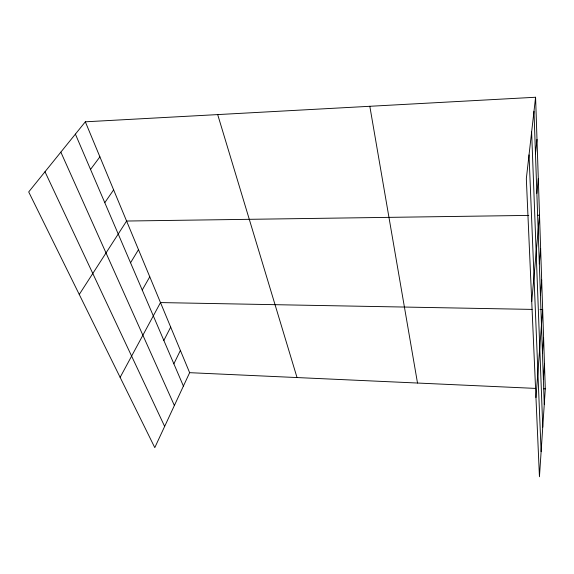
<?xml version="1.0" encoding="UTF-8"?>
<svg xmlns="http://www.w3.org/2000/svg" width="574" height="574" viewBox="0 0 574 574"><rect width="100%" height="100%" fill="white"/><g stroke="black" fill="none" stroke-linecap="round" stroke-linejoin="round"><path stroke-width="0.86" d="M535.585 97.25L545.3 388.849L539.445 476.75L526.329 178.657L535.585 97.25L85.332 121.81L28.7 191.931L154.786 447.627L189.635 372.677L85.332 121.81M543.384 379.436L544.468 363.873M542.459 353.032L543.592 337.498M535.958 397.56L542.66 309.594L540.012 309.544M540.443 295.395L541.677 280.019M539.338 263.875L540.629 248.635M531.739 301.551L539.517 215.257L537.723 215.279M536.862 193.373L538.29 178.579M535.477 153.803L536.984 139.339M173.865 363.816L180.387 350.434M163.848 340.447L170.686 327.094M120.138 377.355L160.49 302.577L532.084 309.4M142.23 290.028L149.778 276.804M130.549 262.777L138.492 249.654M79.262 294.469L126.589 221.033L528.762 215.408M104.784 202.672L113.63 189.865M90.534 169.43L99.905 156.853M189.635 372.677L535.449 388.397M543.506 388.763L545.3 388.849M44.994 171.755L164.652 426.417M60.844 152.132L174.374 405.509M75.395 134.115L183.407 386.08M217.689 114.592L297.031 377.563M369.821 106.29L417.506 383.037M529.034 154.901L541.117 451.666M531.632 132.049L542.753 427.099M533.985 111.299L544.26 404.412"/></g></svg>
